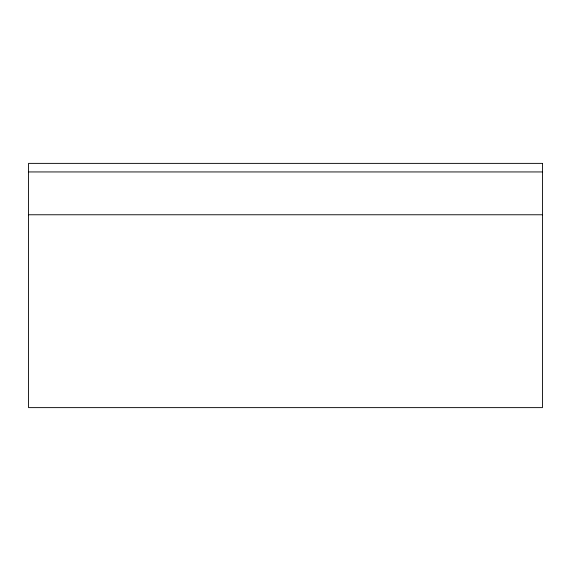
<?xml version="1.0" encoding="UTF-8"?>
<svg xmlns="http://www.w3.org/2000/svg" width="571" height="571" viewBox="0 0 571 571"><rect width="100%" height="100%" fill="white"/><g stroke="black" fill="none" stroke-linecap="round" stroke-linejoin="round"><path stroke-width="0.86" d="M28.55 171.942L542.45 171.942M28.55 214.767L542.45 214.767M542.45 163.377L28.55 163.377L28.55 407.623L542.45 407.623L542.45 163.377"/></g></svg>
